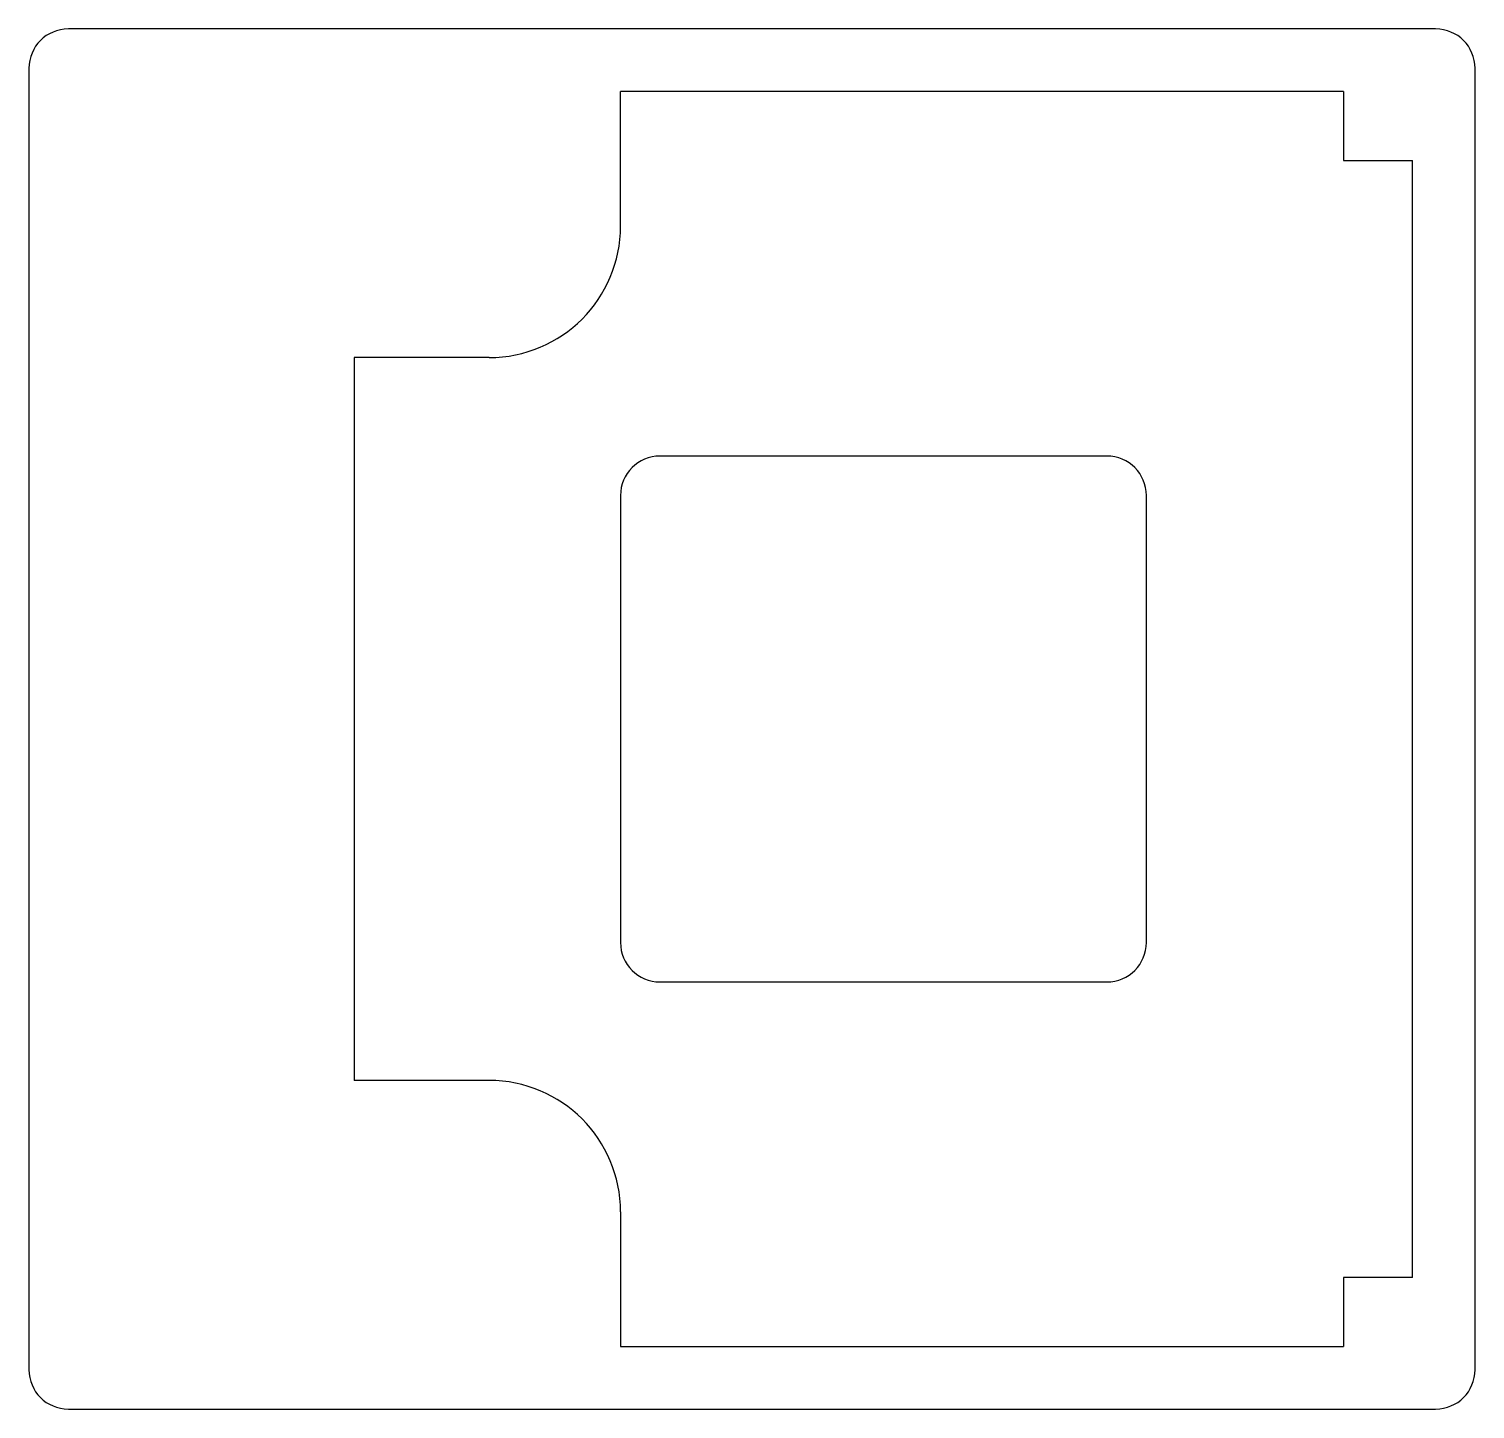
# Model space of a CAD drawing. Header units: millimetres. Extents: x 0 to 22, y 0 to 21.
import ezdxf

# ---------------------------------------------------------------- set-up
doc = ezdxf.new("R2010")
doc.units = ezdxf.units.MM
for name, color, linetype, lineweight, true_color in [('box', 7, 'Continuous', 25, 0x000000), ('hole', 30, 'Continuous', 25, 0xff7f00), ('hole_board', 1, 'Continuous', 25, 0xff0000)]:
    doc.layers.add(name, color=color, linetype=linetype, lineweight=lineweight, true_color=true_color)

msp = doc.modelspace()

# ---------------------------------------------------------------- linework, layer by layer
at = {"layer": 'box'}
for p, q in [((21.4, 21), (0.6, 21)), ((0, 20.4), (0, 0.6)), ((22, 0.6), (22, 20.4)), ((0.6, 0), (21.4, 0))]:
    msp.add_line(p, q, dxfattribs=at)
for centre, start, end in [((0.6, 20.4), 90, 180), ((21.4, 20.4), 0, 90), ((0.6, 0.6), 180, 270), ((21.4, 0.6), 270, 0)]:
    msp.add_arc(centre, 0.6, start, end, dxfattribs=at)
at = {"layer": 'hole'}
for p, q in [((16.4, 14.5), (9.6, 14.5)), ((9, 13.9), (9, 7.1)), ((17, 7.1), (17, 13.9)), ((9.6, 6.5), (16.4, 6.5))]:
    msp.add_line(p, q, dxfattribs=at)
for centre, start, end in [((9.6, 13.9), 90, 180), ((16.4, 13.9), 0, 90), ((9.6, 7.1), 180, 270), ((16.4, 7.1), 270, 0)]:
    msp.add_arc(centre, 0.6, start, end, dxfattribs=at)
at = {"layer": 'hole_board'}
for p, q in [((9, 18), (9, 20.05)), ((20, 20.05), (9, 20.05)), ((20, 20.05), (20, 19)), ((20, 19), (21.05, 19)), ((21.05, 2), (21.05, 19)), ((7, 16), (4.95, 16)), ((4.95, 16), (4.95, 5)), ((7, 5), (4.95, 5)), ((9, 3), (9, 0.95)), ((21.05, 2), (20, 2)), ((20, 2), (20, 0.95)), ((9, 0.95), (20, 0.95))]:
    msp.add_line(p, q, dxfattribs=at)
for centre, start, end in [((7, 18), 270, 0), ((7, 3), 360, 90)]:
    msp.add_arc(centre, 2, start, end, dxfattribs=at)

doc.saveas('drawing.dxf')
